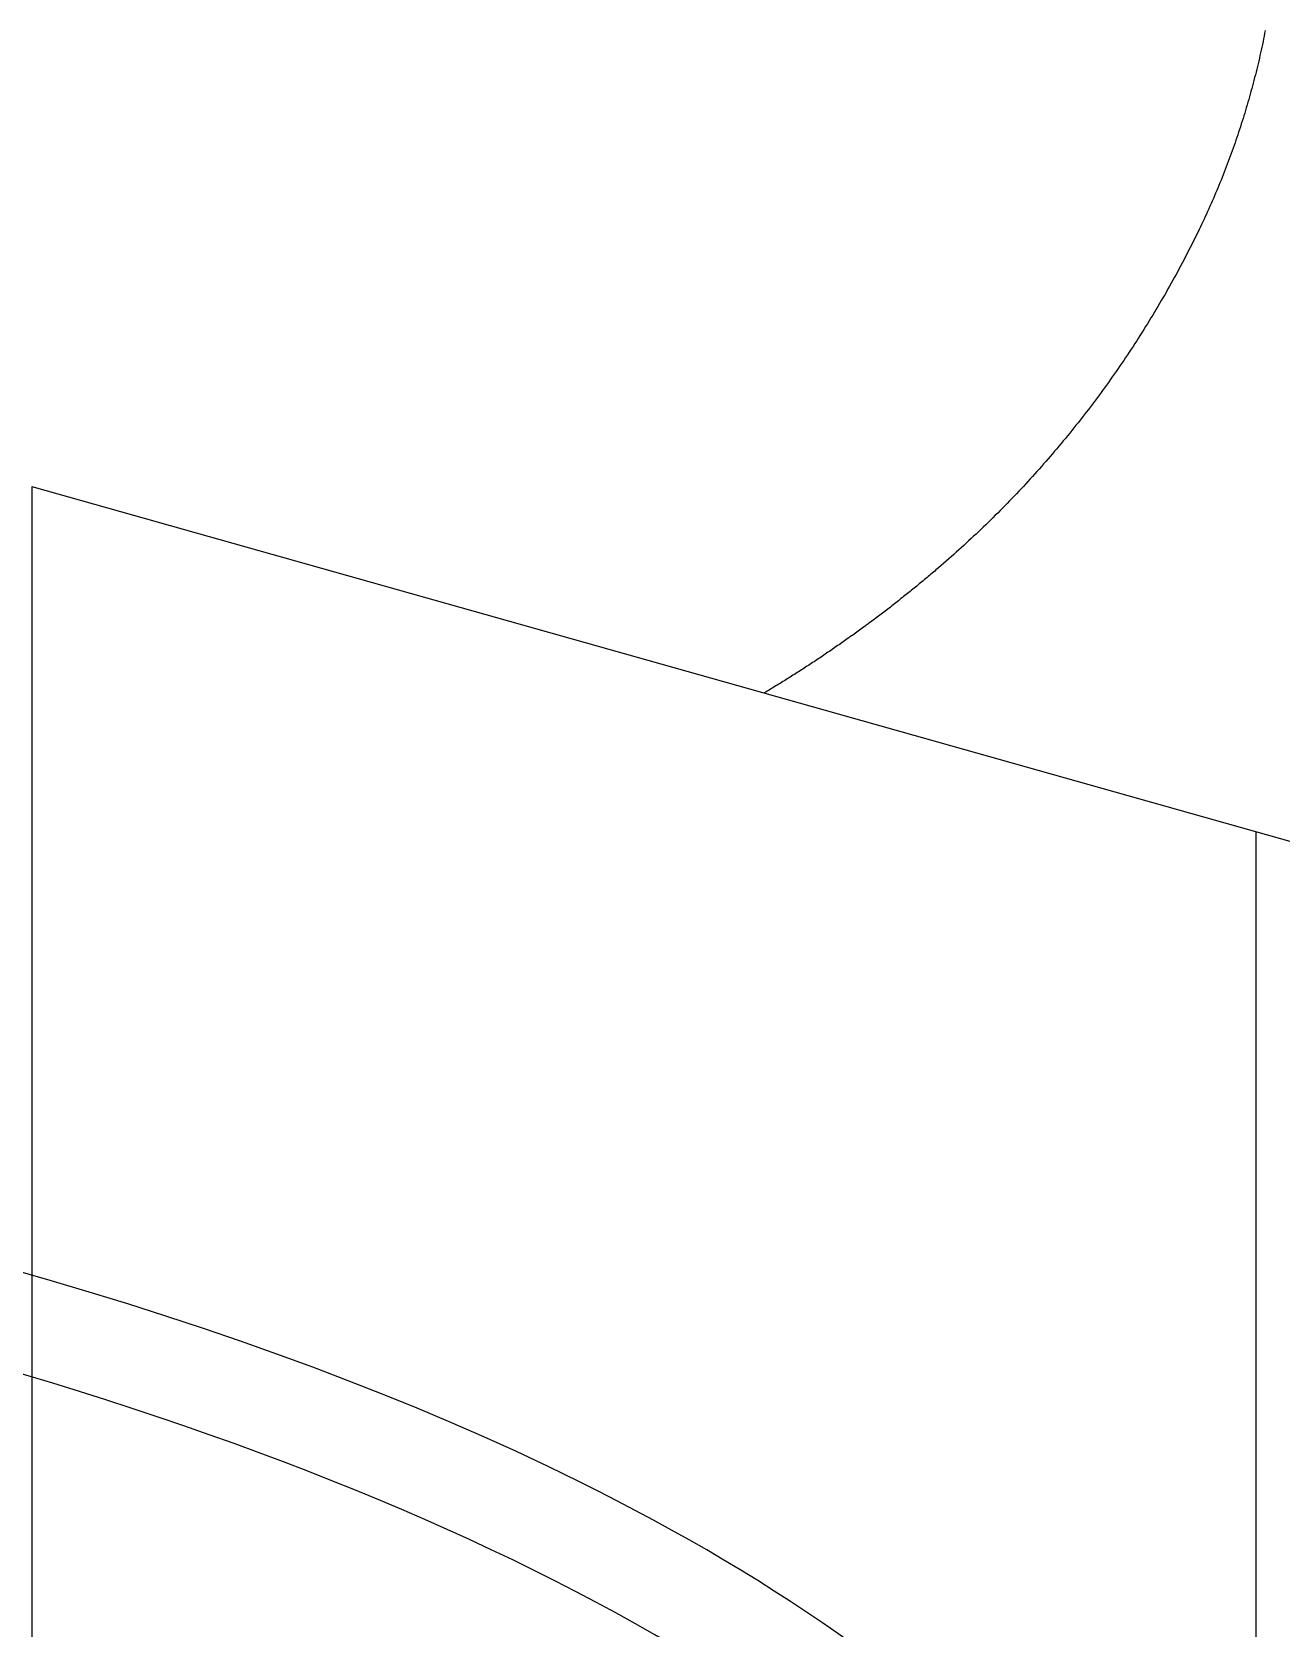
# Model space of a CAD drawing. Header units: millimetres. Extents: x 340 to 1003762, y 22 to 362022.
# Drawn here: x 613336.3 to 613461.7, y 290540.8 to 290701.1 of the extents above; entities that cross this region are included whole.
import ezdxf

# ---------------------------------------------------------------- set-up
doc = ezdxf.new("R2010")
doc.units = ezdxf.units.MM
for name, color, linetype in [('A-DEMOLICION SV', 40, 'Continuous'), ('LSBB_P_002 - PLANTA 1° NIVEL SALA DE VENTAS$0$A-ACTIVOS REUTILIZADOS', 7, 'Continuous'), ('LSBB_P_002 - PLANTA 1° NIVEL SALA DE VENTAS$0$A-Equipamiento acero inox', 8, 'Continuous'), ('LSBB_P_002 - PLANTA 1° NIVEL SALA DE VENTAS$0$A-TRAS-EQPM', 8, 'Continuous')]:
    doc.layers.add(name, color=color, linetype=linetype)

# ---------------------------------------------------------------- blocks, each defined once
blk = doc.blocks.new('LSBB_P_002 - PLANTA 1° NIVEL SALA DE VENTAS$0$A$C6D5A0C58')
at = {"layer": 'LSBB_P_002 - PLANTA 1° NIVEL SALA DE VENTAS$0$A-ACTIVOS REUTILIZADOS', "extrusion": (0, 0, -1)}
blk.add_ellipse((0, 0), major_axis=(0.28547, 0), ratio=0.388575, dxfattribs=at)
at = {"layer": 'LSBB_P_002 - PLANTA 1° NIVEL SALA DE VENTAS$0$A-ACTIVOS REUTILIZADOS'}
blk.add_open_spline([(0.29547, 0), (0.29547, -0.02104), (0.28278, -0.04087), (0.24067, -0.07375), (0.21084, -0.08755), (0.06929, -0.12912), (-0.08926, -0.12717), (-0.24535, -0.07478), (-0.28423, -0.04797), (-0.30273, 0.01896), (-0.27766, 0.05233), (-0.18797, 0.09871), (-0.12179, 0.11431), (0.05236, 0.12627), (0.16304, 0.11016), (0.26978, 0.05723), (0.29547, 0.03028), (0.29547, 0)], degree=3, knots=[0, 0, 0, 0, 0.461791, 0.461791, 0.923583, 0.923583, 2.283227, 2.283227, 3.034626, 3.034626, 3.786024, 3.786024, 4.537423, 4.537423, 5.618495, 5.618495, 6.283185, 6.283185, 6.283185, 6.283185], dxfattribs=at)
blk = doc.blocks.new('LSBB_P_002 - PLANTA 1° NIVEL SALA DE VENTAS$0$laminadora')
at = {"layer": 'LSBB_P_002 - PLANTA 1° NIVEL SALA DE VENTAS$0$A-TRAS-EQPM'}
for p, q in [((-175655.758, 30467.386), (-175655.752, 30467.358)), ((-175655.752, 30467.358), (-175655.747, 30467.33)), ((-175655.747, 30467.33), (-175655.741, 30467.302)), ((-175655.741, 30467.302), (-175655.736, 30467.274)), ((-175655.736, 30467.274), (-175655.73, 30467.246)), ((-175655.73, 30467.246), (-175655.724, 30467.218)), ((-175655.724, 30467.218), (-175655.718, 30467.19)), ((-175655.718, 30467.19), (-175655.712, 30467.163)), ((-175655.712, 30467.163), (-175655.705, 30467.135)), ((-175655.705, 30467.135), (-175655.699, 30467.107)), ((-175655.699, 30467.107), (-175655.693, 30467.079)), ((-175655.693, 30467.079), (-175655.686, 30467.051)), ((-175655.686, 30467.051), (-175655.679, 30467.024)), ((-175655.679, 30467.024), (-175655.673, 30466.996)), ((-175655.673, 30466.996), (-175655.666, 30466.968)), ((-175655.666, 30466.968), (-175655.659, 30466.94)), ((-175655.659, 30466.94), (-175655.652, 30466.913)), ((-175655.652, 30466.913), (-175655.645, 30466.885)), ((-175655.645, 30466.885), (-175655.638, 30466.858)), ((-175655.638, 30466.858), (-175655.63, 30466.83)), ((-175655.63, 30466.83), (-175655.623, 30466.802)), ((-175655.623, 30466.802), (-175655.615, 30466.775)), ((-175655.615, 30466.775), (-175655.608, 30466.747)), ((-175655.608, 30466.747), (-175655.6, 30466.72)), ((-175655.6, 30466.72), (-175655.592, 30466.692)), ((-175655.592, 30466.692), (-175655.584, 30466.665)), ((-175655.584, 30466.665), (-175655.576, 30466.638)), ((-175655.576, 30466.638), (-175655.568, 30466.61)), ((-175655.568, 30466.61), (-175655.56, 30466.583)), ((-175655.56, 30466.583), (-175655.552, 30466.556)), ((-175655.552, 30466.556), (-175655.544, 30466.528)), ((-175655.544, 30466.528), (-175655.535, 30466.501)), ((-175655.535, 30466.501), (-175655.526, 30466.474)), ((-175655.526, 30466.474), (-175655.518, 30466.447)), ((-175655.518, 30466.447), (-175655.509, 30466.419)), ((-175655.509, 30466.419), (-175655.5, 30466.392)), ((-175655.5, 30466.392), (-175655.491, 30466.365)), ((-175655.491, 30466.365), (-175655.482, 30466.338)), ((-175655.482, 30466.338), (-175655.473, 30466.311)), ((-175655.473, 30466.311), (-175655.464, 30466.284)), ((-175655.464, 30466.284), (-175655.455, 30466.257)), ((-175655.455, 30466.257), (-175655.445, 30466.23)), ((-175655.445, 30466.23), (-175655.436, 30466.203)), ((-175655.436, 30466.203), (-175655.426, 30466.176)), ((-175655.426, 30466.176), (-175655.416, 30466.15)), ((-175655.416, 30466.15), (-175655.407, 30466.123)), ((-175655.407, 30466.123), (-175655.397, 30466.096)), ((-175655.397, 30466.096), (-175655.387, 30466.069)), ((-175655.387, 30466.069), (-175655.377, 30466.043)), ((-175655.377, 30466.043), (-175655.366, 30466.016)), ((-175655.366, 30466.016), (-175655.356, 30465.989)), ((-175655.356, 30465.989), (-175655.346, 30465.963)), ((-175655.346, 30465.963), (-175655.335, 30465.936)), ((-175655.335, 30465.936), (-175655.325, 30465.91)), ((-175655.325, 30465.91), (-175655.314, 30465.883)), ((-175655.314, 30465.883), (-175655.303, 30465.857)), ((-175655.303, 30465.857), (-175655.293, 30465.83)), ((-175655.293, 30465.83), (-175655.282, 30465.804)), ((-175655.282, 30465.804), (-175655.271, 30465.778)), ((-175655.271, 30465.778), (-175655.26, 30465.751)), ((-175655.26, 30465.751), (-175655.248, 30465.725)), ((-175655.248, 30465.725), (-175655.237, 30465.699)), ((-175655.237, 30465.699), (-175655.226, 30465.673)), ((-175655.226, 30465.673), (-175655.214, 30465.647)), ((-175655.214, 30465.647), (-175655.203, 30465.621)), ((-175655.203, 30465.621), (-175655.191, 30465.595)), ((-175655.191, 30465.595), (-175655.179, 30465.568)), ((-175655.179, 30465.568), (-175655.167, 30465.543)), ((-175655.167, 30465.543), (-175655.156, 30465.517)), ((-175655.156, 30465.517), (-175655.144, 30465.491)), ((-175655.144, 30465.491), (-175655.131, 30465.465)), ((-175655.131, 30465.465), (-175655.119, 30465.439)), ((-175655.119, 30465.439), (-175655.107, 30465.413)), ((-175655.107, 30465.413), (-175655.095, 30465.388)), ((-175655.095, 30465.388), (-175655.08, 30465.357)), ((-175655.08, 30465.357), (-175655.065, 30465.327)), ((-175655.065, 30465.327), (-175655.05, 30465.297)), ((-175655.05, 30465.297), (-175655.035, 30465.267)), ((-175655.035, 30465.267), (-175655.02, 30465.236)), ((-175655.02, 30465.236), (-175655.005, 30465.206)), ((-175655.005, 30465.206), (-175654.989, 30465.176)), ((-175654.989, 30465.176), (-175654.974, 30465.146)), ((-175654.974, 30465.146), (-175654.958, 30465.116)), ((-175654.958, 30465.116), (-175654.943, 30465.086)), ((-175654.943, 30465.086), (-175654.927, 30465.056)), ((-175654.927, 30465.056), (-175654.911, 30465.027)), ((-175654.911, 30465.027), (-175654.895, 30464.997)), ((-175654.895, 30464.997), (-175654.879, 30464.967)), ((-175654.879, 30464.967), (-175654.863, 30464.937)), ((-175654.863, 30464.937), (-175654.847, 30464.908)), ((-175654.847, 30464.908), (-175654.831, 30464.878)), ((-175654.831, 30464.878), (-175654.814, 30464.849)), ((-175654.814, 30464.849), (-175654.798, 30464.819)), ((-175654.798, 30464.819), (-175654.781, 30464.79)), ((-175654.781, 30464.79), (-175654.765, 30464.761)), ((-175654.765, 30464.761), (-175654.748, 30464.731)), ((-175654.748, 30464.731), (-175654.731, 30464.702)), ((-175654.731, 30464.702), (-175654.714, 30464.673)), ((-175654.714, 30464.673), (-175654.697, 30464.644)), ((-175654.697, 30464.644), (-175654.68, 30464.615)), ((-175654.68, 30464.615), (-175654.663, 30464.586)), ((-175654.663, 30464.586), (-175654.645, 30464.557)), ((-175654.645, 30464.557), (-175654.628, 30464.528)), ((-175654.628, 30464.528), (-175654.61, 30464.499)), ((-175654.61, 30464.499), (-175654.593, 30464.47)), ((-175654.593, 30464.47), (-175654.575, 30464.441)), ((-175654.575, 30464.441), (-175654.557, 30464.413)), ((-175654.557, 30464.413), (-175654.539, 30464.384)), ((-175654.539, 30464.384), (-175654.522, 30464.356)), ((-175654.522, 30464.356), (-175654.503, 30464.327)), ((-175654.503, 30464.327), (-175654.485, 30464.299)), ((-175654.485, 30464.299), (-175654.467, 30464.27)), ((-175654.467, 30464.27), (-175654.449, 30464.242)), ((-175654.449, 30464.242), (-175654.43, 30464.214)), ((-175654.43, 30464.214), (-175654.412, 30464.185)), ((-175654.412, 30464.185), (-175654.393, 30464.157)), ((-175654.393, 30464.157), (-175654.374, 30464.129)), ((-175654.374, 30464.129), (-175654.356, 30464.101)), ((-175654.356, 30464.101), (-175654.337, 30464.073)), ((-175654.337, 30464.073), (-175654.318, 30464.045)), ((-175654.318, 30464.045), (-175654.299, 30464.017)), ((-175654.299, 30464.017), (-175654.28, 30463.99)), ((-175654.28, 30463.99), (-175654.26, 30463.962)), ((-175654.26, 30463.962), (-175654.241, 30463.934)), ((-175654.241, 30463.934), (-175654.222, 30463.907)), ((-175654.222, 30463.907), (-175654.202, 30463.879)), ((-175654.202, 30463.879), (-175654.183, 30463.852)), ((-175654.183, 30463.852), (-175654.163, 30463.824)), ((-175654.163, 30463.824), (-175654.143, 30463.797)), ((-175654.143, 30463.797), (-175654.123, 30463.77)), ((-175654.123, 30463.77), (-175654.103, 30463.742)), ((-175654.103, 30463.742), (-175654.083, 30463.715)), ((-175654.083, 30463.715), (-175654.063, 30463.688)), ((-175654.063, 30463.688), (-175654.043, 30463.661)), ((-175654.043, 30463.661), (-175654.023, 30463.634)), ((-175654.023, 30463.634), (-175654.002, 30463.607)), ((-175654.002, 30463.607), (-175653.982, 30463.58)), ((-175653.982, 30463.58), (-175653.961, 30463.554)), ((-175653.961, 30463.554), (-175653.941, 30463.527)), ((-175653.941, 30463.527), (-175653.92, 30463.5)), ((-175653.92, 30463.5), (-175653.899, 30463.474)), ((-175653.899, 30463.474), (-175653.878, 30463.447)), ((-175653.878, 30463.447), (-175653.857, 30463.421)), ((-175653.857, 30463.421), (-175653.836, 30463.395)), ((-175653.836, 30463.395), (-175653.815, 30463.368)), ((-175653.815, 30463.368), (-175653.794, 30463.342)), ((-175653.794, 30463.342), (-175653.772, 30463.316)), ((-175653.772, 30463.316), (-175653.751, 30463.29)), ((-175653.751, 30463.29), (-175653.73, 30463.264)), ((-175653.73, 30463.264), (-175653.708, 30463.238)), ((-175653.708, 30463.238), (-175653.686, 30463.212)), ((-175653.686, 30463.212), (-175653.665, 30463.186)), ((-175653.665, 30463.186), (-175653.643, 30463.16)), ((-175653.643, 30463.16), (-175653.621, 30463.135)), ((-175653.621, 30463.135), (-175653.599, 30463.109)), ((-175653.599, 30463.109), (-175653.577, 30463.084)), ((-175653.577, 30463.084), (-175653.555, 30463.058)), ((-175653.555, 30463.058), (-175653.532, 30463.033)), ((-175653.532, 30463.033), (-175653.51, 30463.007)), ((-175653.51, 30463.007), (-175653.488, 30462.982)), ((-175653.488, 30462.982), (-175653.465, 30462.957)), ((-175653.465, 30462.957), (-175653.443, 30462.932)), ((-175653.443, 30462.932), (-175653.42, 30462.907)), ((-175653.42, 30462.907), (-175653.397, 30462.882)), ((-175653.397, 30462.882), (-175653.374, 30462.857)), ((-175643.37, 30462.806), (-175658.928, 30458.422)), ((-175653.374, 30462.857), (-175653.352, 30462.832)), ((-175653.352, 30462.832), (-175653.329, 30462.807)), ((-175653.329, 30462.807), (-175653.306, 30462.783)), ((-175653.306, 30462.783), (-175653.282, 30462.758)), ((-175653.282, 30462.758), (-175653.259, 30462.734)), ((-175653.259, 30462.734), (-175653.236, 30462.709)), ((-175653.236, 30462.709), (-175653.213, 30462.685)), ((-175643.37, 30462.806), (-175643.37, 30427.907)), ((-175653.213, 30462.685), (-175653.189, 30462.661)), ((-175653.189, 30462.661), (-175653.166, 30462.636)), ((-175653.166, 30462.636), (-175653.142, 30462.612)), ((-175653.142, 30462.612), (-175653.118, 30462.588)), ((-175653.118, 30462.588), (-175653.095, 30462.564)), ((-175653.095, 30462.564), (-175653.071, 30462.54)), ((-175653.071, 30462.54), (-175653.047, 30462.517)), ((-175653.047, 30462.517), (-175653.023, 30462.493)), ((-175653.023, 30462.493), (-175652.999, 30462.469)), ((-175652.999, 30462.469), (-175652.975, 30462.446)), ((-175652.975, 30462.446), (-175652.951, 30462.422)), ((-175652.951, 30462.422), (-175652.926, 30462.399)), ((-175652.926, 30462.399), (-175652.902, 30462.375)), ((-175652.902, 30462.375), (-175652.878, 30462.352)), ((-175652.878, 30462.352), (-175652.853, 30462.329)), ((-175652.853, 30462.329), (-175652.829, 30462.306)), ((-175652.829, 30462.306), (-175652.804, 30462.283)), ((-175652.804, 30462.283), (-175652.779, 30462.26)), ((-175652.779, 30462.26), (-175652.754, 30462.237)), ((-175652.754, 30462.237), (-175652.729, 30462.214)), ((-175652.729, 30462.214), (-175652.705, 30462.191)), ((-175652.705, 30462.191), (-175652.68, 30462.169)), ((-175652.68, 30462.169), (-175652.654, 30462.146)), ((-175652.654, 30462.146), (-175652.629, 30462.123)), ((-175652.629, 30462.123), (-175652.604, 30462.101)), ((-175652.604, 30462.101), (-175652.579, 30462.079)), ((-175652.579, 30462.079), (-175652.553, 30462.057)), ((-175652.553, 30462.057), (-175652.528, 30462.034)), ((-175652.528, 30462.034), (-175652.502, 30462.012)), ((-175652.502, 30462.012), (-175652.477, 30461.99)), ((-175652.477, 30461.99), (-175652.464, 30461.979)), ((-175652.464, 30461.979), (-175652.451, 30461.968)), ((-175652.451, 30461.968), (-175652.438, 30461.957)), ((-175652.438, 30461.957), (-175652.425, 30461.947)), ((-175652.425, 30461.947), (-175652.413, 30461.936)), ((-175652.413, 30461.936), (-175652.4, 30461.925)), ((-175652.4, 30461.925), (-175652.387, 30461.914)), ((-175652.387, 30461.914), (-175652.374, 30461.903)), ((-175652.374, 30461.903), (-175652.361, 30461.892)), ((-175652.361, 30461.892), (-175652.348, 30461.881)), ((-175652.348, 30461.881), (-175652.335, 30461.871)), ((-175652.335, 30461.871), (-175652.322, 30461.86)), ((-175652.322, 30461.86), (-175652.309, 30461.849)), ((-175652.309, 30461.849), (-175652.296, 30461.838)), ((-175652.296, 30461.838), (-175652.283, 30461.828)), ((-175652.283, 30461.828), (-175652.27, 30461.817)), ((-175652.27, 30461.817), (-175652.257, 30461.806)), ((-175652.257, 30461.806), (-175652.244, 30461.796)), ((-175652.244, 30461.796), (-175652.231, 30461.785)), ((-175652.231, 30461.785), (-175652.218, 30461.774)), ((-175652.218, 30461.774), (-175652.205, 30461.764)), ((-175652.205, 30461.764), (-175652.192, 30461.753)), ((-175652.192, 30461.753), (-175652.178, 30461.743)), ((-175652.178, 30461.743), (-175652.165, 30461.732)), ((-175652.165, 30461.732), (-175652.152, 30461.722)), ((-175652.152, 30461.722), (-175652.139, 30461.711)), ((-175652.139, 30461.711), (-175652.126, 30461.701)), ((-175652.126, 30461.701), (-175652.113, 30461.69)), ((-175652.113, 30461.69), (-175652.099, 30461.68)), ((-175652.099, 30461.68), (-175652.086, 30461.669)), ((-175652.086, 30461.669), (-175652.073, 30461.659)), ((-175652.073, 30461.659), (-175652.06, 30461.648)), ((-175652.06, 30461.648), (-175652.046, 30461.638)), ((-175652.046, 30461.638), (-175652.033, 30461.627)), ((-175652.033, 30461.627), (-175652.02, 30461.617)), ((-175652.02, 30461.617), (-175652.007, 30461.607)), ((-175652.007, 30461.607), (-175651.993, 30461.596)), ((-175651.993, 30461.596), (-175651.98, 30461.586)), ((-175651.98, 30461.586), (-175651.967, 30461.576)), ((-175651.967, 30461.576), (-175651.953, 30461.566)), ((-175651.953, 30461.566), (-175651.94, 30461.555)), ((-175651.94, 30461.555), (-175651.926, 30461.545)), ((-175651.926, 30461.545), (-175651.913, 30461.535)), ((-175651.913, 30461.535), (-175651.9, 30461.525)), ((-175651.9, 30461.525), (-175651.886, 30461.514)), ((-175651.886, 30461.514), (-175651.873, 30461.504)), ((-175651.873, 30461.504), (-175651.859, 30461.494)), ((-175651.859, 30461.494), (-175651.846, 30461.484)), ((-175651.846, 30461.484), (-175651.832, 30461.474)), ((-175651.832, 30461.474), (-175651.819, 30461.464)), ((-175651.819, 30461.464), (-175651.805, 30461.454)), ((-175651.805, 30461.454), (-175651.792, 30461.444)), ((-175651.792, 30461.444), (-175651.778, 30461.434)), ((-175651.778, 30461.434), (-175651.765, 30461.424)), ((-175651.765, 30461.424), (-175651.751, 30461.414)), ((-175651.751, 30461.414), (-175651.738, 30461.404)), ((-175651.738, 30461.404), (-175651.724, 30461.394)), ((-175651.724, 30461.394), (-175651.71, 30461.384)), ((-175651.71, 30461.384), (-175651.697, 30461.374)), ((-175651.697, 30461.374), (-175651.683, 30461.364)), ((-175651.683, 30461.364), (-175651.669, 30461.354)), ((-175651.669, 30461.354), (-175651.656, 30461.344)), ((-175651.656, 30461.344), (-175651.642, 30461.334)), ((-175651.642, 30461.334), (-175651.628, 30461.324)), ((-175651.628, 30461.324), (-175651.615, 30461.315)), ((-175651.615, 30461.315), (-175651.601, 30461.305)), ((-175651.601, 30461.305), (-175651.587, 30461.295)), ((-175651.587, 30461.295), (-175651.574, 30461.285)), ((-175651.574, 30461.285), (-175651.56, 30461.275)), ((-175651.56, 30461.275), (-175651.546, 30461.266)), ((-175651.546, 30461.266), (-175651.532, 30461.256)), ((-175651.532, 30461.256), (-175651.518, 30461.246)), ((-175651.518, 30461.246), (-175651.505, 30461.237)), ((-175651.505, 30461.237), (-175651.491, 30461.227)), ((-175651.491, 30461.227), (-175651.477, 30461.217)), ((-175651.477, 30461.217), (-175651.463, 30461.208)), ((-175651.463, 30461.208), (-175651.449, 30461.198)), ((-175651.449, 30461.198), (-175651.435, 30461.189)), ((-175651.435, 30461.189), (-175651.422, 30461.179)), ((-175651.422, 30461.179), (-175651.408, 30461.169)), ((-175651.408, 30461.169), (-175651.394, 30461.16)), ((-175651.394, 30461.16), (-175651.38, 30461.15)), ((-175651.38, 30461.15), (-175651.366, 30461.141)), ((-175651.366, 30461.141), (-175651.352, 30461.131)), ((-175651.352, 30461.131), (-175651.338, 30461.122)), ((-175651.338, 30461.122), (-175651.324, 30461.113)), ((-175651.324, 30461.113), (-175651.31, 30461.103)), ((-175651.31, 30461.103), (-175651.296, 30461.094)), ((-175651.296, 30461.094), (-175651.282, 30461.084)), ((-175651.282, 30461.084), (-175651.268, 30461.075)), ((-175651.268, 30461.075), (-175651.254, 30461.066)), ((-175651.254, 30461.066), (-175651.24, 30461.056)), ((-175651.24, 30461.056), (-175651.226, 30461.047)), ((-175651.226, 30461.047), (-175651.212, 30461.038)), ((-175651.212, 30461.038), (-175651.198, 30461.028)), ((-175651.198, 30461.028), (-175651.184, 30461.019)), ((-175651.184, 30461.019), (-175651.17, 30461.01)), ((-175651.17, 30461.01), (-175651.155, 30461.001)), ((-175651.155, 30461.001), (-175651.141, 30460.992)), ((-175651.141, 30460.992), (-175651.127, 30460.982)), ((-175651.127, 30460.982), (-175651.113, 30460.973)), ((-175651.113, 30460.973), (-175651.099, 30460.964)), ((-175651.099, 30460.964), (-175651.085, 30460.955)), ((-175651.085, 30460.955), (-175651.07, 30460.946)), ((-175651.07, 30460.946), (-175651.056, 30460.937)), ((-175651.056, 30460.937), (-175651.042, 30460.928)), ((-175651.042, 30460.928), (-175651.028, 30460.919)), ((-175651.028, 30460.919), (-175651.014, 30460.91)), ((-175651.014, 30460.91), (-175650.999, 30460.901)), ((-175650.999, 30460.901), (-175650.985, 30460.892)), ((-175650.985, 30460.892), (-175650.971, 30460.883)), ((-175650.971, 30460.883), (-175650.957, 30460.874)), ((-175650.957, 30460.874), (-175650.942, 30460.865)), ((-175650.942, 30460.865), (-175650.928, 30460.856)), ((-175650.928, 30460.856), (-175650.914, 30460.847)), ((-175650.914, 30460.847), (-175650.899, 30460.838)), ((-175650.899, 30460.838), (-175650.885, 30460.829)), ((-175650.885, 30460.829), (-175650.871, 30460.821)), ((-175650.871, 30460.821), (-175650.856, 30460.812)), ((-175650.856, 30460.812), (-175650.842, 30460.803)), ((-175650.842, 30460.803), (-175650.827, 30460.794)), ((-175650.827, 30460.794), (-175650.813, 30460.786)), ((-175650.813, 30460.786), (-175650.799, 30460.777)), ((-175650.799, 30460.777), (-175650.784, 30460.768)), ((-175650.784, 30460.768), (-175650.77, 30460.759)), ((-175650.77, 30460.759), (-175650.755, 30460.751)), ((-175650.755, 30460.751), (-175650.741, 30460.742)), ((-175650.741, 30460.742), (-175650.726, 30460.733)), ((-175655.668, 30424.441), (-175655.668, 30459.341))]:
    blk.add_line(p, q, dxfattribs=at)
blk = doc.blocks.new('LSBB_P_002 - PLANTA 1° NIVEL SALA DE VENTAS', base_point=(223.56961, 14.22023))
at = {"layer": 'LSBB_P_002 - PLANTA 1° NIVEL SALA DE VENTAS$0$A-ACTIVOS REUTILIZADOS'}
blk.add_blockref('LSBB_P_002 - PLANTA 1° NIVEL SALA DE VENTAS$0$A$C6D5A0C58', (836.38081, 304.58683), dxfattribs=at)
at = {"layer": 'LSBB_P_002 - PLANTA 1° NIVEL SALA DE VENTAS$0$A-Equipamiento acero inox', "xscale": -0.010000000000578, "yscale": 0.010000000000578, "zscale": 0.010000000000578}
blk.add_blockref('LSBB_P_002 - PLANTA 1° NIVEL SALA DE VENTAS$0$laminadora', (-919.87874, 0.1361), dxfattribs=at)

msp = doc.modelspace()

# ---------------------------------------------------------------- block references
at = {"layer": 'A-DEMOLICION SV', "xscale": 1000, "yscale": 1000, "zscale": 1000}
msp.add_blockref('LSBB_P_002 - PLANTA 1° NIVEL SALA DE VENTAS', (350.92, 111.52), dxfattribs=at)

doc.saveas('drawing.dxf')
